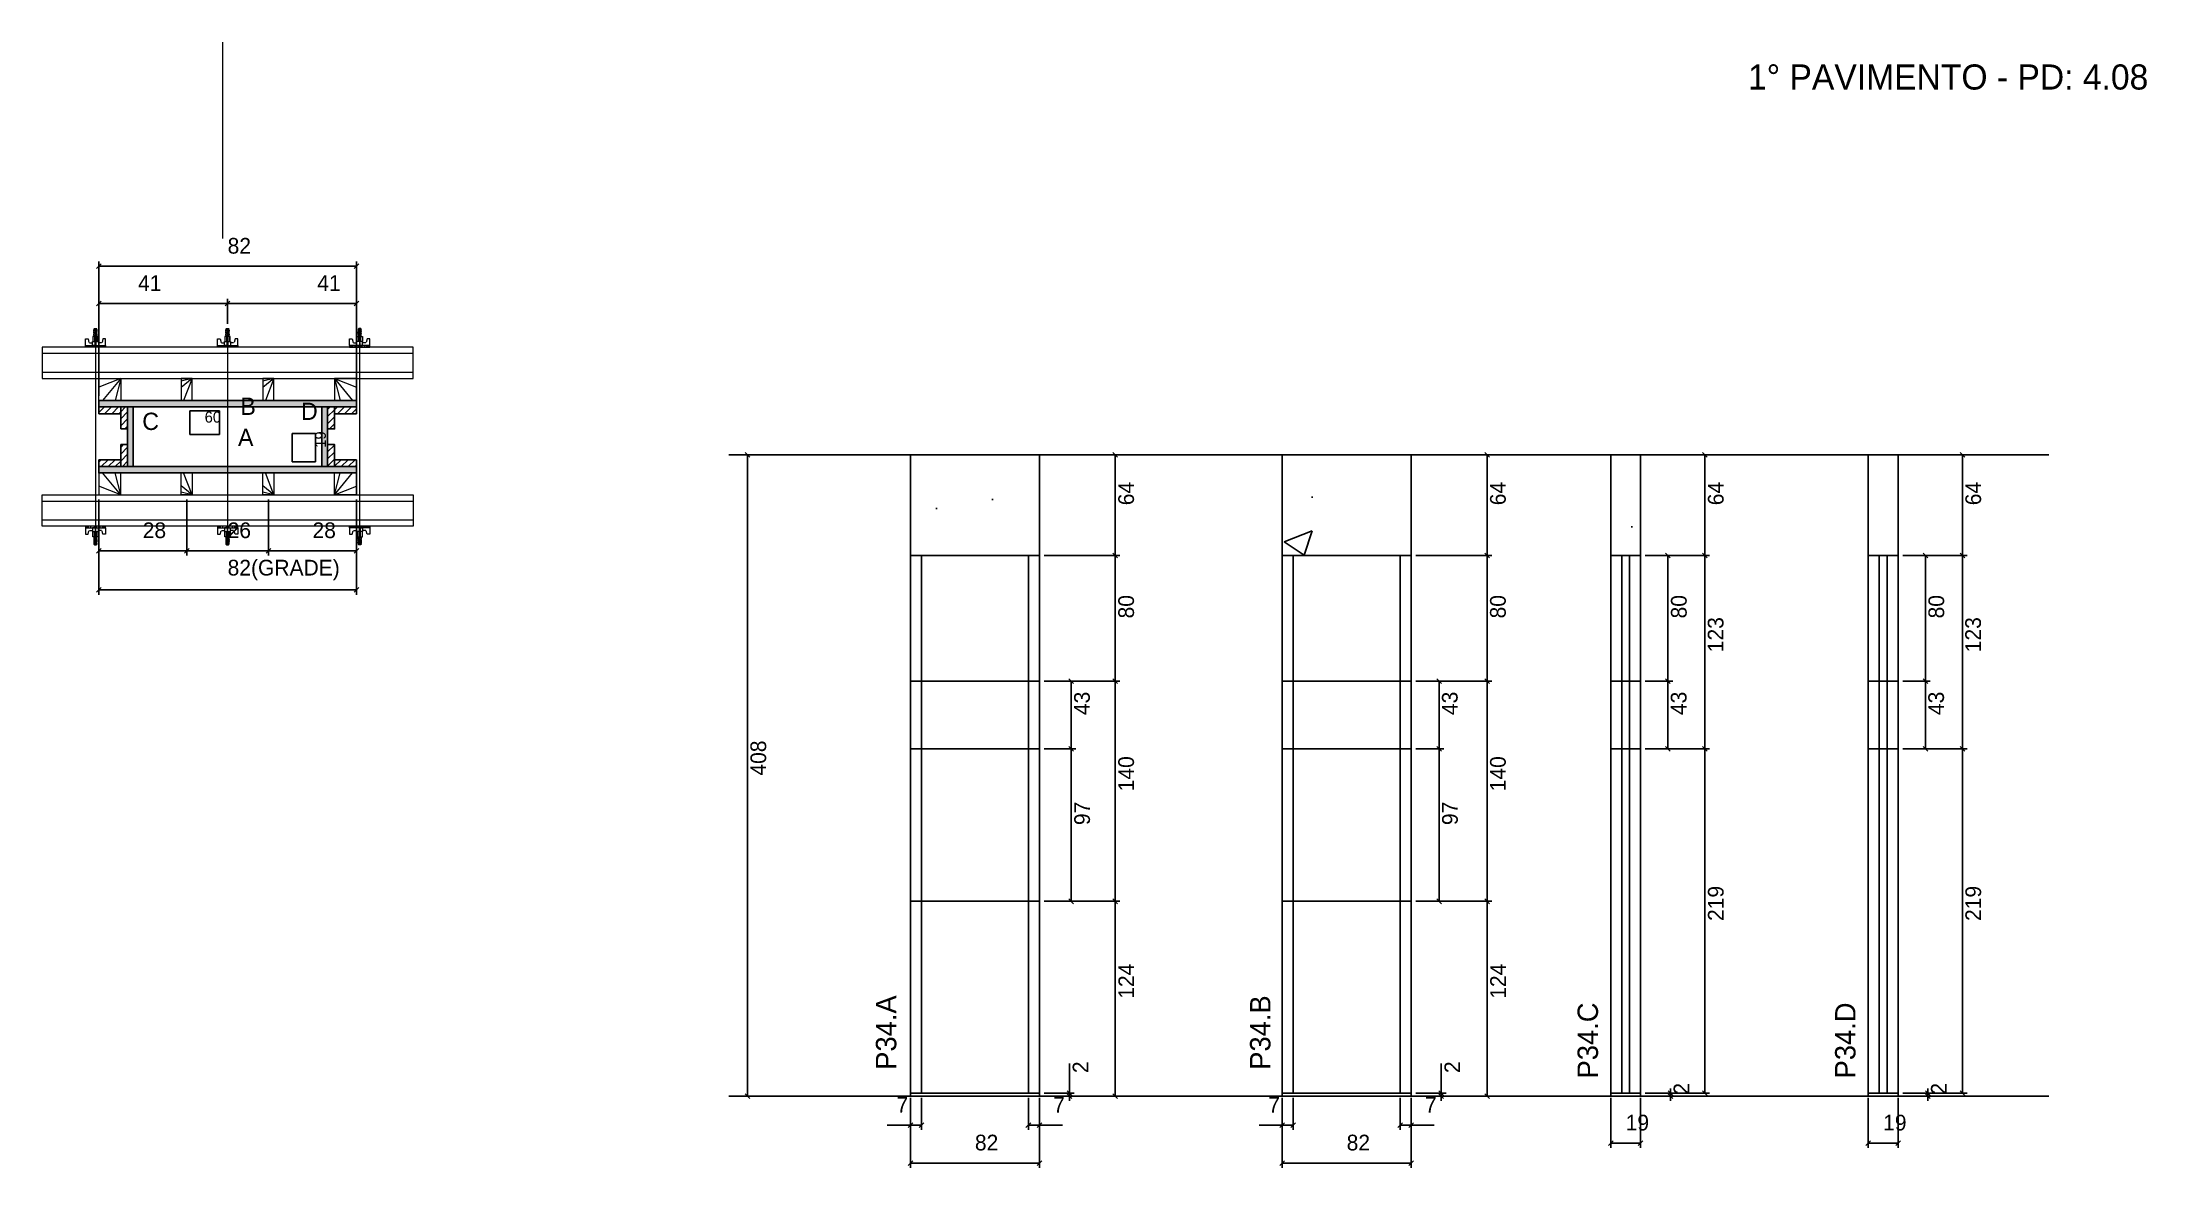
# Model space of a CAD drawing. Header units: metres. Extents: x 3122 to 4461, y 4020 to 4737.
import ezdxf

# ---------------------------------------------------------------- set-up
doc = ezdxf.new("R2010")
doc.units = ezdxf.units.M
for name, color, linetype in [('CHAPA', 7, 'Continuous'), ('COTA', 7, 'Continuous'), ('Hachura', 7, 'Continuous'), ('Madeira', 7, 'Continuous'), ('NOMENCLATURA', 7, 'Continuous'), ('Nível', 7, 'Continuous'), ('Painéis', 7, 'Continuous'), ('Perfil Metálico', 7, 'Continuous'), ('SARR_2.2x7', 7, 'Continuous'), ('SARRAFO', 7, 'Continuous'), ('Texto Seção', 7, 'Continuous'), ('TEXTO_GERAL', 7, 'Continuous')]:
    doc.layers.add(name, color=color, linetype=linetype)

msp = doc.modelspace()

# ---------------------------------------------------------------- hatches: boundary and pattern name
at = {"layer": 'COTA'}
h = msp.add_hatch(dxfattribs=at)
h.set_pattern_fill('AR-CONC')
h.paths.add_polyline_path([(3756.6, 4409.8), (3756.6, 4473.8), (3674.6, 4473.8), (3674.6, 4409.8), (3756.6, 4409.8)])
h = msp.add_hatch(dxfattribs=at)
h.set_pattern_fill('AR-CONC')
h.paths.add_polyline_path([(3911.1, 4473.8), (3911.1, 4409.8), (3993.1, 4409.8), (3993.1, 4473.8), (3911.1, 4473.8)])
h = msp.add_hatch(dxfattribs=at)
h.set_pattern_fill('AR-CONC')
h.paths.add_polyline_path([(4139.1, 4409.8), (4139.1, 4473.8), (4120.1, 4473.8), (4120.1, 4409.8), (4139.1, 4409.8)])
h = msp.add_hatch(dxfattribs=at)
h.set_pattern_fill('AR-CONC')
h.paths.add_polyline_path([(4302.9, 4409.8), (4302.9, 4473.8), (4283.9, 4473.8), (4283.9, 4409.8), (4302.9, 4409.8)])
at = {"layer": 'Hachura'}
h = msp.add_hatch(color=7, dxfattribs=at)
h.dxf.hatch_style = 1
h.paths.add_polyline_path([(3158.2, 4504.4), (3158.2, 4508.4), (3322.2, 4508.4), (3322.2, 4504.4), (3158.2, 4504.4)])
h = msp.add_hatch(color=7, dxfattribs=at)
h.dxf.hatch_style = 1
h.paths.add_polyline_path([(3158.2, 4504.4), (3158.2, 4508.4), (3322.2, 4508.4), (3322.2, 4504.4), (3158.2, 4504.4)])
h = msp.add_hatch(dxfattribs=at)
h.set_pattern_fill('ANSI31')
h.paths.add_polyline_path([(3172.2, 4504.4), (3172.2, 4500), (3158.2, 4500), (3158.2, 4504.4), (3172.2, 4504.4)])
h = msp.add_hatch(dxfattribs=at)
h.set_pattern_fill('ANSI31')
h.paths.add_polyline_path([(3176.6, 4504.4), (3172.2, 4504.4), (3172.2, 4490.4), (3176.6, 4490.4), (3176.6, 4504.4)])
h = msp.add_hatch(color=7, dxfattribs=at)
h.dxf.hatch_style = 1
h.paths.add_polyline_path([(3180.2, 4504.4), (3176.6, 4504.4), (3176.6, 4466.4), (3180.2, 4466.4), (3180.2, 4504.4)])
h = msp.add_hatch(color=7, dxfattribs=at)
h.dxf.hatch_style = 1
h.paths.add_polyline_path([(3180.2, 4504.4), (3176.6, 4504.4), (3176.6, 4466.4), (3180.2, 4466.4), (3180.2, 4504.4)])
h = msp.add_hatch(color=7, dxfattribs=at)
h.dxf.hatch_style = 1
h.paths.add_polyline_path([(3303.8, 4504.4), (3300.2, 4504.4), (3300.2, 4466.4), (3303.8, 4466.4), (3303.8, 4504.4)])
h = msp.add_hatch(color=7, dxfattribs=at)
h.dxf.hatch_style = 1
h.paths.add_polyline_path([(3303.8, 4504.4), (3300.2, 4504.4), (3300.2, 4466.4), (3303.8, 4466.4), (3303.8, 4504.4)])
h = msp.add_hatch(dxfattribs=at)
h.set_pattern_fill('ANSI31')
h.paths.add_polyline_path([(3308.2, 4504.4), (3303.8, 4504.4), (3303.8, 4490.4), (3308.2, 4490.4), (3308.2, 4504.4)])
h = msp.add_hatch(dxfattribs=at)
h.set_pattern_fill('ANSI31')
h.paths.add_polyline_path([(3308.2, 4504.4), (3308.2, 4500), (3322.2, 4500), (3322.2, 4504.4), (3308.2, 4504.4)])
h = msp.add_hatch(dxfattribs=at)
h.set_pattern_fill('ANSI31')
h.paths.add_polyline_path([(3176.6, 4466.4), (3172.2, 4466.4), (3172.2, 4480.4), (3176.6, 4480.4), (3176.6, 4466.4)])
h = msp.add_hatch(dxfattribs=at)
h.set_pattern_fill('ANSI31')
h.paths.add_polyline_path([(3308.2, 4466.4), (3303.8, 4466.4), (3303.8, 4480.4), (3308.2, 4480.4), (3308.2, 4466.4)])
h = msp.add_hatch(dxfattribs=at)
h.set_pattern_fill('ANSI31')
h.paths.add_polyline_path([(3172.2, 4466.4), (3172.2, 4470.8), (3158.2, 4470.8), (3158.2, 4466.4), (3172.2, 4466.4)])
h = msp.add_hatch(color=7, dxfattribs=at)
h.dxf.hatch_style = 1
h.paths.add_polyline_path([(3158.2, 4466.4), (3158.2, 4462.4), (3322.2, 4462.4), (3322.2, 4466.4), (3158.2, 4466.4)])
h = msp.add_hatch(color=7, dxfattribs=at)
h.dxf.hatch_style = 1
h.paths.add_polyline_path([(3158.2, 4466.4), (3158.2, 4462.4), (3322.2, 4462.4), (3322.2, 4466.4), (3158.2, 4466.4)])
h = msp.add_hatch(dxfattribs=at)
h.set_pattern_fill('ANSI31')
h.paths.add_polyline_path([(3308.2, 4466.4), (3308.2, 4470.8), (3322.2, 4470.8), (3322.2, 4466.4), (3308.2, 4466.4)])

# ---------------------------------------------------------------- linework, layer by layer
at = {"layer": 'CHAPA', "color": 1, "lineweight": 25}
for points in [[(3158.2, 4504.4), (3158.2, 4508.4), (3322.2, 4508.4), (3322.2, 4504.4)], [(3158.2, 4504.4), (3158.2, 4508.4), (3322.2, 4508.4), (3322.2, 4504.4)], [(3180.2, 4504.4), (3176.6, 4504.4), (3176.6, 4466.4), (3180.2, 4466.4)], [(3180.2, 4504.4), (3176.6, 4504.4), (3176.6, 4466.4), (3180.2, 4466.4)], [(3303.8, 4504.4), (3300.2, 4504.4), (3300.2, 4466.4), (3303.8, 4466.4)], [(3303.8, 4504.4), (3300.2, 4504.4), (3300.2, 4466.4), (3303.8, 4466.4)], [(3158.2, 4466.4), (3158.2, 4462.4), (3322.2, 4462.4), (3322.2, 4466.4)], [(3158.2, 4466.4), (3158.2, 4462.4), (3322.2, 4462.4), (3322.2, 4466.4)]]:
    msp.add_lwpolyline(points, close=True, dxfattribs=at)
at = {"layer": 'COTA', "color": 0, "lineweight": 25}
for p, q in [((3159.7, 4595.4), (3156.7, 4592.4)), ((3320.7, 4592.4), (3323.7, 4595.4)), ((3159.7, 4571.7), (3156.7, 4568.7)), ((3241.7, 4571.7), (3238.7, 4568.7)), ((3238.7, 4568.7), (3241.7, 4571.7)), ((3320.7, 4568.7), (3323.7, 4571.7)), ((3572.5, 4472.3), (3569.5, 4475.3)), ((3806.4, 4472.3), (3803.4, 4475.3)), ((4042.9, 4472.3), (4039.9, 4475.3)), ((4181.5, 4472.3), (4178.5, 4475.3)), ((4345.3, 4472.3), (4342.3, 4475.3)), ((3159.7, 4414.3), (3156.7, 4411.3)), ((3212.7, 4411.3), (3215.7, 4414.3)), ((3215.7, 4414.3), (3212.7, 4411.3)), ((3264.7, 4411.3), (3267.7, 4414.3)), ((3267.7, 4414.3), (3264.7, 4411.3)), ((3320.7, 4411.3), (3323.7, 4414.3)), ((3806.4, 4408.3), (3803.4, 4411.3)), ((3803.4, 4411.3), (3806.4, 4408.3)), ((4042.9, 4408.3), (4039.9, 4411.3)), ((4039.9, 4411.3), (4042.9, 4408.3)), ((4158, 4408.3), (4155, 4411.3)), ((4181.5, 4408.3), (4178.5, 4411.3)), ((4178.5, 4411.3), (4181.5, 4408.3)), ((4321.8, 4408.3), (4318.8, 4411.3)), ((4345.3, 4408.3), (4342.3, 4411.3)), ((4342.3, 4411.3), (4345.3, 4408.3)), ((3159.7, 4389.4), (3156.7, 4386.4)), ((3320.7, 4386.4), (3323.7, 4389.4)), ((3778.4, 4328.3), (3775.4, 4331.3)), ((3803.4, 4331.3), (3806.4, 4328.3)), ((3806.4, 4328.3), (3803.4, 4331.3)), ((4012.4, 4328.3), (4009.4, 4331.3)), ((4039.9, 4331.3), (4042.9, 4328.3)), ((4042.9, 4328.3), (4039.9, 4331.3)), ((4155, 4331.3), (4158, 4328.3)), ((4158, 4328.3), (4155, 4331.3)), ((4318.8, 4331.3), (4321.8, 4328.3)), ((4321.8, 4328.3), (4318.8, 4331.3)), ((3775.4, 4288.3), (3778.4, 4285.3)), ((3778.4, 4285.3), (3775.4, 4288.3)), ((4009.4, 4288.3), (4012.4, 4285.3)), ((4012.4, 4285.3), (4009.4, 4288.3)), ((4155, 4288.3), (4158, 4285.3)), ((4181.5, 4285.3), (4178.5, 4288.3)), ((4178.5, 4288.3), (4181.5, 4285.3)), ((4318.8, 4288.3), (4321.8, 4285.3)), ((4345.3, 4285.3), (4342.3, 4288.3)), ((4342.3, 4288.3), (4345.3, 4285.3)), ((3775.4, 4191.3), (3778.4, 4188.3)), ((3806.4, 4188.3), (3803.4, 4191.3)), ((3803.4, 4191.3), (3806.4, 4188.3)), ((4009.4, 4191.3), (4012.4, 4188.3)), ((4042.9, 4188.3), (4039.9, 4191.3)), ((4039.9, 4191.3), (4042.9, 4188.3)), ((3569.5, 4067.3), (3572.5, 4064.3)), ((3774.3, 4069.3), (3777.3, 4066.3)), ((3777.3, 4064.3), (3774.3, 4067.3)), ((3803.4, 4067.3), (3806.4, 4064.3)), ((4010.8, 4069.3), (4013.8, 4066.3)), ((4013.8, 4064.3), (4010.8, 4067.3)), ((4039.9, 4067.3), (4042.9, 4064.3)), ((4156.6, 4069.3), (4159.6, 4066.3)), ((4159.6, 4064.3), (4156.6, 4067.3)), ((4178.5, 4069.3), (4181.5, 4066.3)), ((4320.3, 4069.3), (4323.3, 4066.3)), ((4323.3, 4064.3), (4320.3, 4067.3)), ((4342.3, 4069.3), (4345.3, 4066.3)), ((3676.1, 4048.8), (3673.1, 4045.8)), ((3680.1, 4045.8), (3683.1, 4048.8)), ((3751.1, 4048.8), (3748.1, 4045.8)), ((3755.1, 4045.8), (3758.1, 4048.8)), ((3912.6, 4048.8), (3909.6, 4045.8)), ((3916.6, 4045.8), (3919.6, 4048.8)), ((3987.6, 4048.8), (3984.6, 4045.8)), ((3991.6, 4045.8), (3994.6, 4048.8)), ((4121.6, 4037.4), (4118.6, 4034.4)), ((4137.6, 4034.4), (4140.6, 4037.4)), ((4285.4, 4037.4), (4282.4, 4034.4)), ((4301.4, 4034.4), (4304.4, 4037.4)), ((3676.1, 4024.7), (3673.1, 4021.7)), ((3755.1, 4021.7), (3758.1, 4024.7)), ((3912.6, 4024.7), (3909.6, 4021.7)), ((3991.6, 4021.7), (3994.6, 4024.7))]:
    msp.add_line(p, q, dxfattribs=at)
at = {"layer": 'COTA', "color": 241, "lineweight": 25}
for p, q in [((3158.2, 4511.4), (3158.2, 4596.9)), ((3322.2, 4593.9), (3158.2, 4593.9)), ((3322.2, 4511.4), (3322.2, 4596.9)), ((3158.2, 4545.4), (3158.2, 4573.2)), ((3158.2, 4570.2), (3240.2, 4570.2)), ((3240.2, 4557.2), (3240.2, 4573.2)), ((3240.2, 4557.2), (3240.2, 4573.2)), ((3322.2, 4570.2), (3240.2, 4570.2)), ((3322.2, 4545.4), (3322.2, 4573.2)), ((3756.6, 4473.8), (3674.6, 4473.8)), ((3674.6, 4409.8), (3674.6, 4473.8)), ((3756.6, 4409.8), (3756.6, 4473.8)), ((3993.1, 4473.8), (3911.1, 4473.8)), ((3911.1, 4409.8), (3911.1, 4473.8)), ((3993.1, 4409.8), (3993.1, 4473.8)), ((3158.2, 4445.4), (3158.2, 4384.9)), ((3158.2, 4445.4), (3158.2, 4409.8)), ((3214.2, 4445.4), (3214.2, 4409.8)), ((3214.2, 4445.4), (3214.2, 4409.8)), ((3266.2, 4445.4), (3266.2, 4409.8)), ((3266.2, 4445.4), (3266.2, 4409.8)), ((3322.2, 4445.4), (3322.2, 4384.9)), ((3322.2, 4445.4), (3322.2, 4409.8)), ((3158.2, 4412.8), (3214.2, 4412.8)), ((3214.2, 4412.8), (3266.2, 4412.8)), ((3266.2, 4412.8), (3322.2, 4412.8)), ((3322.2, 4387.9), (3158.2, 4387.9))]:
    msp.add_line(p, q, dxfattribs=at)
at = {"layer": 'COTA', "color": 180, "lineweight": 25}
for p, q in [((3235.1, 4501.9), (3216.1, 4501.9)), ((3216.1, 4501.9), (3216.1, 4486.9)), ((3235.1, 4486.9), (3235.1, 4501.9)), ((3216.1, 4486.9), (3235.1, 4486.9)), ((3296.2, 4487.4), (3281.2, 4487.4)), ((3281.2, 4487.4), (3281.2, 4469.4)), ((3296.2, 4469.4), (3296.2, 4487.4)), ((3281.2, 4469.4), (3296.2, 4469.4))]:
    msp.add_line(p, q, dxfattribs=at)
at = {"layer": 'COTA', "color": 4, "lineweight": 25}
for p, q in [((3562.1, 4473.8), (3574, 4473.8)), ((3571, 4065.8), (3571, 4473.8)), ((3759.6, 4473.8), (3807.9, 4473.8)), ((3804.9, 4409.8), (3804.9, 4473.8)), ((3996.1, 4473.8), (4044.4, 4473.8)), ((4041.4, 4409.8), (4041.4, 4473.8)), ((4142.1, 4473.8), (4183, 4473.8)), ((4180, 4409.8), (4180, 4473.8)), ((4305.9, 4473.8), (4346.8, 4473.8)), ((4343.8, 4409.8), (4343.8, 4473.8)), ((3759.6, 4409.8), (3807.9, 4409.8)), ((3759.6, 4409.8), (3807.9, 4409.8)), ((3804.9, 4329.8), (3804.9, 4409.8)), ((3996.1, 4409.8), (4044.4, 4409.8)), ((3996.1, 4409.8), (4044.4, 4409.8)), ((4041.4, 4329.8), (4041.4, 4409.8)), ((4142.1, 4409.8), (4159.5, 4409.8)), ((4142.1, 4409.8), (4183, 4409.8)), ((4142.1, 4409.8), (4183, 4409.8)), ((4156.5, 4409.8), (4156.5, 4329.8)), ((4180, 4286.8), (4180, 4409.8)), ((4305.9, 4409.8), (4323.3, 4409.8)), ((4305.9, 4409.8), (4346.8, 4409.8)), ((4305.9, 4409.8), (4346.8, 4409.8)), ((4320.3, 4409.8), (4320.3, 4329.8)), ((4343.8, 4286.8), (4343.8, 4409.8)), ((3759.6, 4329.8), (3779.9, 4329.8)), ((3759.6, 4329.8), (3807.9, 4329.8)), ((3759.6, 4329.8), (3807.9, 4329.8)), ((3776.9, 4286.8), (3776.9, 4329.8)), ((3804.9, 4329.8), (3804.9, 4189.8)), ((3996.1, 4329.8), (4013.9, 4329.8)), ((3996.1, 4329.8), (4044.4, 4329.8)), ((3996.1, 4329.8), (4044.4, 4329.8)), ((4010.9, 4286.8), (4010.9, 4329.8)), ((4041.4, 4329.8), (4041.4, 4189.8)), ((4142.1, 4329.8), (4159.5, 4329.8)), ((4142.1, 4329.8), (4159.5, 4329.8)), ((4156.5, 4329.8), (4156.5, 4286.8)), ((4305.9, 4329.8), (4323.3, 4329.8)), ((4305.9, 4329.8), (4323.3, 4329.8)), ((4320.3, 4329.8), (4320.3, 4286.8)), ((3759.6, 4286.8), (3779.9, 4286.8)), ((3759.6, 4286.8), (3779.9, 4286.8)), ((3776.9, 4189.8), (3776.9, 4286.8)), ((3996.1, 4286.8), (4013.9, 4286.8)), ((3996.1, 4286.8), (4013.9, 4286.8)), ((4010.9, 4189.8), (4010.9, 4286.8)), ((4142.1, 4286.8), (4159.5, 4286.8)), ((4142.1, 4286.8), (4183, 4286.8)), ((4142.1, 4286.8), (4183, 4286.8)), ((4180, 4286.8), (4180, 4067.8)), ((4305.9, 4286.8), (4323.3, 4286.8)), ((4305.9, 4286.8), (4346.8, 4286.8)), ((4305.9, 4286.8), (4346.8, 4286.8)), ((4343.8, 4286.8), (4343.8, 4067.8)), ((3759.6, 4189.8), (3807.9, 4189.8)), ((3759.6, 4189.8), (3779.9, 4189.8)), ((3759.6, 4189.8), (3807.9, 4189.8)), ((3804.9, 4065.8), (3804.9, 4189.8)), ((3996.1, 4189.8), (4044.4, 4189.8)), ((3996.1, 4189.8), (4013.9, 4189.8)), ((3996.1, 4189.8), (4044.4, 4189.8)), ((4041.4, 4065.8), (4041.4, 4189.8)), ((3775.8, 4067.8), (3775.8, 4086.6)), ((4012.3, 4067.8), (4012.3, 4086.6)), ((4158.1, 4067.8), (4158.1, 4070.8)), ((4321.8, 4067.8), (4321.8, 4070.8)), ((3562.1, 4065.8), (3574, 4065.8)), ((3674.6, 4064.8), (3674.6, 4020.2)), ((3674.6, 4062.8), (3674.6, 4044.3)), ((3681.6, 4064.8), (3681.6, 4044.3)), ((3749.6, 4064.8), (3749.6, 4044.3)), ((3756.6, 4064.8), (3756.6, 4020.2)), ((3756.6, 4062.8), (3756.6, 4044.3)), ((3759.6, 4067.8), (3778.8, 4067.8)), ((3759.6, 4065.8), (3778.8, 4065.8)), ((3759.6, 4065.8), (3807.9, 4065.8)), ((3775.8, 4065.8), (3775.8, 4067.8)), ((3775.8, 4065.8), (3775.8, 4062.8)), ((3911.1, 4064.8), (3911.1, 4020.2)), ((3911.1, 4062.8), (3911.1, 4044.3)), ((3918.1, 4064.8), (3918.1, 4044.3)), ((3986.1, 4064.8), (3986.1, 4044.3)), ((3993.1, 4064.8), (3993.1, 4020.2)), ((3993.1, 4062.8), (3993.1, 4044.3)), ((3996.1, 4067.8), (4015.3, 4067.8)), ((3996.1, 4065.8), (4015.3, 4065.8)), ((3996.1, 4065.8), (4044.4, 4065.8)), ((4012.3, 4065.8), (4012.3, 4067.8)), ((4012.3, 4065.8), (4012.3, 4062.8)), ((4120.1, 4064.8), (4120.1, 4032.9)), ((4139.1, 4064.8), (4139.1, 4032.9)), ((4142.1, 4067.8), (4161.1, 4067.8)), ((4142.1, 4067.8), (4183, 4067.8)), ((4142.1, 4065.8), (4161.1, 4065.8)), ((4158.1, 4065.8), (4158.1, 4067.8)), ((4158.1, 4065.8), (4158.1, 4062.8)), ((4283.9, 4064.8), (4283.9, 4032.9)), ((4302.9, 4064.8), (4302.9, 4032.9)), ((4305.9, 4067.8), (4324.8, 4067.8)), ((4305.9, 4067.8), (4346.8, 4067.8)), ((4305.9, 4065.8), (4324.8, 4065.8)), ((4321.8, 4065.8), (4321.8, 4067.8)), ((4321.8, 4065.8), (4321.8, 4062.8)), ((3674.6, 4047.3), (3659.8, 4047.3)), ((3681.6, 4047.3), (3674.6, 4047.3)), ((3749.6, 4047.3), (3756.6, 4047.3)), ((3756.6, 4047.3), (3771.3, 4047.3)), ((3911.1, 4047.3), (3896.4, 4047.3)), ((3918.1, 4047.3), (3911.1, 4047.3)), ((3986.1, 4047.3), (3993.1, 4047.3)), ((3993.1, 4047.3), (4007.8, 4047.3)), ((4120.1, 4035.9), (4139.1, 4035.9)), ((4283.9, 4035.9), (4302.9, 4035.9)), ((3756.6, 4023.2), (3674.6, 4023.2)), ((3993.1, 4023.2), (3911.1, 4023.2))]:
    msp.add_line(p, q, dxfattribs=at)
at = {"layer": 'COTA', "color": 241, "lineweight": 25}
for points in [[(4139.1, 4409.8), (4139.1, 4473.8), (4120.1, 4473.8), (4120.1, 4409.8)], [(4302.9, 4409.8), (4302.9, 4473.8), (4283.9, 4473.8), (4283.9, 4409.8)]]:
    msp.add_lwpolyline(points, dxfattribs=at)
at = {"layer": 'Hachura', "color": 0, "lineweight": 9}
for p, q in [((3157.2, 4552.2), (3155, 4553.3)), ((3155.1, 4553.9), (3155.5, 4554.2)), ((3155.1, 4553.6), (3155.1, 4553.9)), ((3157.1, 4553.9), (3155.1, 4553.9)), ((3155.1, 4553.6), (3157.1, 4552.6)), ((3155.1, 4553.6), (3157.1, 4552.6)), ((3155.1, 4553.5), (3157.2, 4552.4)), ((3155.1, 4552.4), (3155.1, 4553.1)), ((3157.1, 4552.1), (3155.1, 4553.1)), ((3155.5, 4554.2), (3156.7, 4554.2)), ((3157.1, 4553.3), (3155.8, 4553.9)), ((3157.2, 4553.4), (3156, 4553.9)), ((3156.6, 4553.9), (3157.2, 4553.6)), ((3157.1, 4553.9), (3156.7, 4554.2)), ((3156.8, 4553.9), (3157.1, 4553.8)), ((3157.1, 4553.3), (3157.1, 4552.6)), ((3241.2, 4552.2), (3239, 4553.3)), ((3239.1, 4553.9), (3239.5, 4554.2)), ((3239.1, 4553.6), (3239.1, 4553.9)), ((3241.1, 4553.9), (3239.1, 4553.9)), ((3239.1, 4553.6), (3241.1, 4552.6)), ((3239.1, 4553.6), (3241.1, 4552.6)), ((3239.1, 4553.5), (3241.2, 4552.4)), ((3239.1, 4552.4), (3239.1, 4553.1)), ((3241.1, 4552.1), (3239.1, 4553.1)), ((3239.5, 4554.2), (3240.7, 4554.2)), ((3241.1, 4553.3), (3239.8, 4553.9)), ((3241.2, 4553.4), (3240, 4553.9)), ((3240.6, 4553.9), (3241.2, 4553.6)), ((3241.1, 4553.9), (3240.7, 4554.2)), ((3240.8, 4553.9), (3241.1, 4553.8)), ((3241.1, 4553.3), (3241.1, 4552.6)), ((3323.8, 4553.9), (3323.1, 4553.6)), ((3325.3, 4553.5), (3323.1, 4552.4)), ((3323.2, 4553.4), (3324.3, 4553.9)), ((3323.2, 4552.2), (3325.3, 4553.3)), ((3323.3, 4553.9), (3323.6, 4554.2)), ((3323.5, 4553.9), (3323.3, 4553.8)), ((3323.3, 4553.3), (3324.6, 4553.9)), ((3323.3, 4553.9), (3325.2, 4553.9)), ((3325.2, 4553.6), (3323.3, 4552.6)), ((3325.2, 4553.6), (3323.3, 4552.6)), ((3323.3, 4553.3), (3323.3, 4552.6)), ((3323.3, 4552.1), (3325.2, 4553.1)), ((3324.9, 4554.2), (3323.6, 4554.2)), ((3325.2, 4553.9), (3324.9, 4554.2)), ((3325.2, 4553.6), (3325.2, 4553.9)), ((3325.2, 4552.4), (3325.2, 4553.1)), ((3149.7, 4542.4), (3149.7, 4547.6)), ((3149.7, 4547.6), (3151.4, 4547.6)), ((3149.7, 4543.4), (3162.6, 4543.4)), ((3149.7, 4543.4), (3154.9, 4543.4)), ((3162.6, 4542.4), (3149.7, 4542.4)), ((3149.9, 4543.4), (3149.9, 4542.4)), ((3150.1, 4543.4), (3150.1, 4542.4)), ((3150.4, 4543.4), (3150.4, 4542.4)), ((3150.9, 4543.4), (3150.9, 4542.4)), ((3151.4, 4547.6), (3152, 4545.4)), ((3151.7, 4543.4), (3151.7, 4542.4)), ((3152.3, 4545.2), (3154.2, 4545.2)), ((3153.1, 4543.4), (3153.1, 4542.4)), ((3161.7, 4542.4), (3153.9, 4542.4)), ((3154.2, 4545.9), (3158.1, 4545.9)), ((3154.2, 4543.4), (3154.2, 4545.9)), ((3156.2, 4543.4), (3154.2, 4543.4)), ((3157.8, 4549.2), (3154.5, 4549.2)), ((3154.5, 4549.2), (3154.5, 4545.9)), ((3157.8, 4549.1), (3154.5, 4549.1)), ((3154.9, 4543.4), (3155.5, 4543.4)), ((3157.2, 4551), (3155, 4552.1)), ((3157.2, 4549.9), (3155, 4550.9)), ((3156.3, 4549.2), (3155, 4549.8)), ((3155.1, 4552.4), (3157.1, 4551.5)), ((3155.1, 4552.4), (3157.2, 4551.3)), ((3155.1, 4551.3), (3155.1, 4551.9)), ((3157.1, 4551), (3155.1, 4551.9)), ((3155.1, 4551.7), (3155.1, 4551.9)), ((3155.1, 4551.3), (3157.1, 4550.3)), ((3155.1, 4551.2), (3157.2, 4550.1)), ((3155.1, 4550.1), (3155.1, 4550.8)), ((3157.1, 4549.8), (3155.1, 4550.8)), ((3155.1, 4550.1), (3157.1, 4549.2)), ((3156, 4549.2), (3155.1, 4549.6)), ((3155.1, 4549.2), (3155.1, 4549.6)), ((3155.2, 4543), (3155.2, 4543.2)), ((3155.2, 4542.6), (3155.2, 4543)), ((3155.5, 4549.2), (3155.5, 4545.9)), ((3155.9, 4543.4), (3155.9, 4545.3)), ((3156.2, 4543.4), (3156.2, 4542.4)), ((3156.4, 4545.3), (3156.4, 4543.4)), ((3157.1, 4551.5), (3157.1, 4552.1)), ((3157.1, 4550.7), (3157.1, 4551)), ((3157.1, 4550.7), (3157.1, 4550.3)), ((3157.1, 4549.8), (3157.1, 4549.2)), ((3157.1, 4549.2), (3157.1, 4545.9)), ((3157.1, 4543.2), (3157.1, 4542.8)), ((3157.8, 4545.9), (3157.8, 4549.2)), ((3158.1, 4545.9), (3157.8, 4545.9)), ((3158.1, 4545.9), (3157.8, 4545.9)), ((3158.1, 4545.9), (3158.1, 4543.4)), ((3160, 4545.2), (3158.1, 4545.2)), ((3159.2, 4543.4), (3159.2, 4542.4)), ((3160.9, 4547.6), (3160.4, 4545.4)), ((3160.6, 4543.4), (3160.6, 4542.4)), ((3162.6, 4547.6), (3160.9, 4547.6)), ((3161.5, 4543.4), (3161.5, 4542.4)), ((3161.9, 4543.4), (3161.9, 4542.4)), ((3162.3, 4543.4), (3162.3, 4542.4)), ((3162.5, 4543.4), (3162.5, 4542.4)), ((3162.6, 4543.4), (3162.6, 4547.6)), ((3162.6, 4543.4), (3162.6, 4542.4)), ((3233.7, 4542.4), (3233.7, 4547.6)), ((3233.7, 4547.6), (3235.4, 4547.6)), ((3233.7, 4543.4), (3246.6, 4543.4)), ((3233.7, 4543.4), (3238.9, 4543.4)), ((3246.6, 4542.4), (3233.7, 4542.4)), ((3233.9, 4543.4), (3233.9, 4542.4)), ((3234.1, 4543.4), (3234.1, 4542.4)), ((3234.4, 4543.4), (3234.4, 4542.4)), ((3234.9, 4543.4), (3234.9, 4542.4)), ((3235.4, 4547.6), (3236, 4545.4)), ((3235.7, 4543.4), (3235.7, 4542.4)), ((3236.3, 4545.2), (3238.2, 4545.2)), ((3237.1, 4543.4), (3237.1, 4542.4)), ((3245.7, 4542.4), (3237.9, 4542.4)), ((3238.2, 4545.9), (3242.1, 4545.9)), ((3238.2, 4543.4), (3238.2, 4545.9)), ((3240.2, 4543.4), (3238.2, 4543.4)), ((3241.8, 4549.2), (3238.5, 4549.2)), ((3238.5, 4549.2), (3238.5, 4545.9)), ((3241.8, 4549.1), (3238.5, 4549.1)), ((3238.9, 4543.4), (3239.5, 4543.4)), ((3241.2, 4551), (3239, 4552.1)), ((3241.2, 4549.9), (3239, 4550.9)), ((3240.3, 4549.2), (3239, 4549.8)), ((3239.1, 4552.4), (3241.1, 4551.5)), ((3239.1, 4552.4), (3241.2, 4551.3)), ((3239.1, 4551.3), (3239.1, 4551.9)), ((3241.1, 4551), (3239.1, 4551.9)), ((3239.1, 4551.7), (3239.1, 4551.9)), ((3239.1, 4551.3), (3241.1, 4550.3)), ((3239.1, 4551.2), (3241.2, 4550.1)), ((3239.1, 4550.1), (3239.1, 4550.8)), ((3241.1, 4549.8), (3239.1, 4550.8)), ((3239.1, 4550.1), (3241.1, 4549.2)), ((3240, 4549.2), (3239.1, 4549.6)), ((3239.1, 4549.2), (3239.1, 4549.6)), ((3239.2, 4543), (3239.2, 4543.2)), ((3239.2, 4542.6), (3239.2, 4543)), ((3239.5, 4549.2), (3239.5, 4545.9)), ((3239.9, 4543.4), (3239.9, 4545.3)), ((3240.2, 4543.4), (3240.2, 4542.4)), ((3240.4, 4545.3), (3240.4, 4543.4)), ((3241.1, 4551.5), (3241.1, 4552.1)), ((3241.1, 4550.7), (3241.1, 4551)), ((3241.1, 4550.7), (3241.1, 4550.3)), ((3241.1, 4549.8), (3241.1, 4549.2)), ((3241.1, 4549.2), (3241.1, 4545.9)), ((3241.1, 4543.2), (3241.1, 4542.8)), ((3241.8, 4545.9), (3241.8, 4549.2)), ((3242.1, 4545.9), (3241.8, 4545.9)), ((3242.1, 4545.9), (3241.8, 4545.9)), ((3242.1, 4545.9), (3242.1, 4543.4)), ((3244, 4545.2), (3242.1, 4545.2)), ((3243.2, 4543.4), (3243.2, 4542.4)), ((3244.9, 4547.6), (3244.4, 4545.4)), ((3244.6, 4543.4), (3244.6, 4542.4)), ((3246.6, 4547.6), (3244.9, 4547.6)), ((3245.5, 4543.4), (3245.5, 4542.4)), ((3245.9, 4543.4), (3245.9, 4542.4)), ((3246.3, 4543.4), (3246.3, 4542.4)), ((3246.5, 4543.4), (3246.5, 4542.4)), ((3246.6, 4543.4), (3246.6, 4547.6)), ((3246.6, 4543.4), (3246.6, 4542.4)), ((3317.7, 4543.4), (3317.7, 4547.6)), ((3317.7, 4547.6), (3319.4, 4547.6)), ((3330.6, 4543.4), (3317.7, 4543.4)), ((3317.7, 4543.4), (3317.7, 4542.4)), ((3317.7, 4542.4), (3330.6, 4542.4)), ((3317.9, 4543.4), (3317.9, 4542.4)), ((3318.1, 4543.4), (3318.1, 4542.4)), ((3318.4, 4543.4), (3318.4, 4542.4)), ((3318.7, 4542.4), (3326.5, 4542.4)), ((3318.9, 4543.4), (3318.9, 4542.4)), ((3319.4, 4547.6), (3320, 4545.4)), ((3319.7, 4543.4), (3319.7, 4542.4)), ((3320.3, 4545.2), (3322.2, 4545.2)), ((3321.1, 4543.4), (3321.1, 4542.4)), ((3326.1, 4545.9), (3322.2, 4545.9)), ((3322.2, 4545.9), (3322.2, 4543.4)), ((3322.2, 4545.9), (3322.5, 4545.9)), ((3322.2, 4545.9), (3322.5, 4545.9)), ((3322.5, 4549.2), (3325.9, 4549.2)), ((3322.5, 4545.9), (3322.5, 4549.2)), ((3322.5, 4549.1), (3325.9, 4549.1)), ((3325.3, 4552.4), (3323.1, 4551.3)), ((3325.3, 4551.2), (3323.1, 4550.1)), ((3323.2, 4551), (3325.3, 4552.1)), ((3323.2, 4549.9), (3325.3, 4550.9)), ((3323.2, 4543.2), (3323.2, 4542.8)), ((3325.2, 4552.4), (3323.3, 4551.5)), ((3323.3, 4551.5), (3323.3, 4552.1)), ((3323.3, 4551), (3325.2, 4551.9)), ((3325.2, 4551.3), (3323.3, 4550.3)), ((3323.3, 4550.7), (3323.3, 4551)), ((3323.3, 4549.8), (3325.2, 4550.8)), ((3323.3, 4550.7), (3323.3, 4550.3)), ((3325.2, 4550.1), (3323.3, 4549.2)), ((3323.3, 4549.8), (3323.3, 4549.2)), ((3323.3, 4549.2), (3323.3, 4545.9)), ((3324, 4549.2), (3325.3, 4549.8)), ((3324, 4545.3), (3324, 4543.4)), ((3324.2, 4543.4), (3326.1, 4543.4)), ((3324.2, 4543.4), (3324.2, 4542.4)), ((3324.3, 4549.2), (3325.2, 4549.6)), ((3324.5, 4543.4), (3324.5, 4545.3)), ((3324.8, 4549.2), (3324.8, 4545.9)), ((3325.5, 4543.4), (3324.8, 4543.4)), ((3325.1, 4543), (3325.1, 4543.2)), ((3325.1, 4542.6), (3325.1, 4543)), ((3325.2, 4551.3), (3325.2, 4551.9)), ((3325.2, 4551.7), (3325.2, 4551.9)), ((3325.2, 4550.1), (3325.2, 4550.8)), ((3325.2, 4549.2), (3325.2, 4549.6)), ((3330.6, 4543.4), (3325.5, 4543.4)), ((3325.9, 4549.2), (3325.9, 4545.9)), ((3326.1, 4543.4), (3326.1, 4545.9)), ((3328.1, 4545.2), (3326.1, 4545.2)), ((3327.2, 4543.4), (3327.2, 4542.4)), ((3328.9, 4547.6), (3328.4, 4545.4)), ((3328.6, 4543.4), (3328.6, 4542.4)), ((3330.6, 4547.6), (3328.9, 4547.6)), ((3329.5, 4543.4), (3329.5, 4542.4)), ((3329.9, 4543.4), (3329.9, 4542.4)), ((3330.3, 4543.4), (3330.3, 4542.4)), ((3330.5, 4543.4), (3330.5, 4542.4)), ((3330.6, 4542.4), (3330.6, 4547.6)), ((3162.6, 4428.4), (3149.7, 4428.4)), ((3149.7, 4428.4), (3149.7, 4423.3)), ((3149.7, 4427.5), (3162.6, 4427.5)), ((3149.7, 4427.5), (3154.9, 4427.5)), ((3149.7, 4423.3), (3151.4, 4423.3)), ((3149.9, 4427.5), (3149.9, 4428.5)), ((3150.1, 4427.5), (3150.1, 4428.5)), ((3150.4, 4427.5), (3150.4, 4428.5)), ((3150.9, 4427.5), (3150.9, 4428.5)), ((3151.4, 4423.3), (3152, 4425.5)), ((3151.7, 4427.5), (3151.7, 4428.5)), ((3152.3, 4425.7), (3154.2, 4425.7)), ((3153.1, 4427.5), (3153.1, 4428.5)), ((3161.7, 4428.4), (3153.9, 4428.4)), ((3156.2, 4427.5), (3154.2, 4427.5)), ((3154.2, 4427.5), (3154.2, 4425)), ((3154.2, 4425), (3158.1, 4425)), ((3154.5, 4421.7), (3154.5, 4425)), ((3157.8, 4421.8), (3154.5, 4421.8)), ((3157.8, 4421.7), (3154.5, 4421.7)), ((3154.9, 4427.5), (3155.5, 4427.5)), ((3156.3, 4421.7), (3155, 4421.1)), ((3157.2, 4421), (3155, 4419.9)), ((3157.2, 4419.9), (3155, 4418.8)), ((3155.1, 4420.8), (3157.1, 4421.7)), ((3156, 4421.7), (3155.1, 4421.3)), ((3155.1, 4421.7), (3155.1, 4421.3)), ((3157.1, 4421.1), (3155.1, 4420.1)), ((3155.1, 4420.8), (3155.1, 4420.1)), ((3155.1, 4419.7), (3157.2, 4420.8)), ((3155.1, 4419.6), (3157.1, 4420.6)), ((3157.1, 4419.9), (3155.1, 4419)), ((3155.1, 4419.6), (3155.1, 4419)), ((3155.1, 4418.5), (3157.2, 4419.6)), ((3155.1, 4418.5), (3157.1, 4419.4)), ((3155.1, 4419.2), (3155.1, 4419)), ((3157.1, 4418.8), (3155.1, 4417.8)), ((3155.2, 4428.3), (3155.2, 4427.9)), ((3155.2, 4427.9), (3155.2, 4427.7)), ((3155.5, 4421.7), (3155.5, 4425)), ((3155.9, 4427.5), (3155.9, 4425.5)), ((3156.2, 4427.5), (3156.2, 4428.4)), ((3156.4, 4425.5), (3156.4, 4427.5)), ((3157.1, 4427.7), (3157.1, 4428.1)), ((3157.1, 4421.7), (3157.1, 4425)), ((3157.1, 4421.1), (3157.1, 4421.7)), ((3157.1, 4420.1), (3157.1, 4420.6)), ((3157.1, 4420.1), (3157.1, 4419.9)), ((3157.1, 4419.4), (3157.1, 4418.8)), ((3157.8, 4425), (3157.8, 4421.7)), ((3158.1, 4425), (3157.8, 4425)), ((3158.1, 4425), (3157.8, 4425)), ((3158.1, 4425), (3158.1, 4427.5)), ((3160, 4425.7), (3158.1, 4425.7)), ((3159.2, 4427.5), (3159.2, 4428.4)), ((3160.9, 4423.3), (3160.4, 4425.5)), ((3160.6, 4427.5), (3160.6, 4428.5)), ((3162.6, 4423.3), (3160.9, 4423.3)), ((3161.5, 4427.5), (3161.5, 4428.5)), ((3161.9, 4427.5), (3161.9, 4428.5)), ((3162.3, 4427.5), (3162.3, 4428.5)), ((3162.5, 4427.5), (3162.5, 4428.5)), ((3162.6, 4427.5), (3162.6, 4428.4)), ((3162.6, 4427.5), (3162.6, 4423.3)), ((3246.6, 4428.4), (3233.7, 4428.4)), ((3233.7, 4428.4), (3233.7, 4423.3)), ((3233.7, 4427.5), (3246.6, 4427.5)), ((3233.7, 4427.5), (3238.9, 4427.5)), ((3233.7, 4423.3), (3235.4, 4423.3)), ((3233.9, 4427.5), (3233.9, 4428.5)), ((3234.1, 4427.5), (3234.1, 4428.5)), ((3234.4, 4427.5), (3234.4, 4428.5)), ((3234.9, 4427.5), (3234.9, 4428.5)), ((3235.4, 4423.3), (3236, 4425.5)), ((3235.7, 4427.5), (3235.7, 4428.5)), ((3236.3, 4425.7), (3238.2, 4425.7)), ((3237.1, 4427.5), (3237.1, 4428.5)), ((3245.7, 4428.4), (3237.9, 4428.4)), ((3240.2, 4427.5), (3238.2, 4427.5)), ((3238.2, 4427.5), (3238.2, 4425)), ((3238.2, 4425), (3242.1, 4425)), ((3238.5, 4421.7), (3238.5, 4425)), ((3241.8, 4421.8), (3238.5, 4421.8)), ((3241.8, 4421.7), (3238.5, 4421.7)), ((3238.9, 4427.5), (3239.5, 4427.5)), ((3240.3, 4421.7), (3239, 4421.1)), ((3241.2, 4421), (3239, 4419.9)), ((3241.2, 4419.9), (3239, 4418.8)), ((3239.1, 4420.8), (3241.1, 4421.7)), ((3240, 4421.7), (3239.1, 4421.3)), ((3239.1, 4421.7), (3239.1, 4421.3)), ((3241.1, 4421.1), (3239.1, 4420.1)), ((3239.1, 4420.8), (3239.1, 4420.1)), ((3239.1, 4419.7), (3241.2, 4420.8)), ((3239.1, 4419.6), (3241.1, 4420.6)), ((3241.1, 4419.9), (3239.1, 4419)), ((3239.1, 4419.6), (3239.1, 4419)), ((3239.1, 4418.5), (3241.2, 4419.6)), ((3239.1, 4418.5), (3241.1, 4419.4)), ((3239.1, 4419.2), (3239.1, 4419)), ((3241.1, 4418.8), (3239.1, 4417.8)), ((3239.2, 4428.3), (3239.2, 4427.9)), ((3239.2, 4427.9), (3239.2, 4427.7)), ((3239.5, 4421.7), (3239.5, 4425)), ((3239.9, 4427.5), (3239.9, 4425.5)), ((3240.2, 4427.5), (3240.2, 4428.4)), ((3240.4, 4425.5), (3240.4, 4427.5)), ((3241.1, 4427.7), (3241.1, 4428.1)), ((3241.1, 4421.7), (3241.1, 4425)), ((3241.1, 4421.1), (3241.1, 4421.7)), ((3241.1, 4420.1), (3241.1, 4420.6)), ((3241.1, 4420.1), (3241.1, 4419.9)), ((3241.1, 4419.4), (3241.1, 4418.8)), ((3241.8, 4425), (3241.8, 4421.7)), ((3242.1, 4425), (3241.8, 4425)), ((3242.1, 4425), (3241.8, 4425)), ((3242.1, 4425), (3242.1, 4427.5)), ((3244, 4425.7), (3242.1, 4425.7)), ((3243.2, 4427.5), (3243.2, 4428.4)), ((3244.9, 4423.3), (3244.4, 4425.5)), ((3244.6, 4427.5), (3244.6, 4428.5)), ((3246.6, 4423.3), (3244.9, 4423.3)), ((3245.5, 4427.5), (3245.5, 4428.5)), ((3245.9, 4427.5), (3245.9, 4428.5)), ((3246.3, 4427.5), (3246.3, 4428.5)), ((3246.5, 4427.5), (3246.5, 4428.5)), ((3246.6, 4427.5), (3246.6, 4428.4)), ((3246.6, 4427.5), (3246.6, 4423.3)), ((3317.7, 4428.4), (3330.6, 4428.4)), ((3317.7, 4427.5), (3317.7, 4428.4)), ((3330.6, 4427.5), (3317.7, 4427.5)), ((3317.7, 4427.5), (3317.7, 4423.3)), ((3317.7, 4423.3), (3319.4, 4423.3)), ((3317.9, 4427.5), (3317.9, 4428.5)), ((3318.1, 4427.5), (3318.1, 4428.5)), ((3318.4, 4427.5), (3318.4, 4428.5)), ((3318.7, 4428.4), (3326.5, 4428.4)), ((3318.9, 4427.5), (3318.9, 4428.5)), ((3319.4, 4423.3), (3320, 4425.5)), ((3319.7, 4427.5), (3319.7, 4428.5)), ((3320.3, 4425.7), (3322.2, 4425.7)), ((3321.1, 4427.5), (3321.1, 4428.4)), ((3322.2, 4425), (3322.2, 4427.5)), ((3326.1, 4425), (3322.2, 4425)), ((3322.2, 4425), (3322.5, 4425)), ((3322.2, 4425), (3322.5, 4425)), ((3322.5, 4425), (3322.5, 4421.7)), ((3322.5, 4421.8), (3325.9, 4421.8)), ((3322.5, 4421.7), (3325.9, 4421.7)), ((3325.3, 4419.7), (3323.1, 4420.8)), ((3325.3, 4418.5), (3323.1, 4419.6)), ((3323.2, 4427.7), (3323.2, 4428.1)), ((3323.2, 4421), (3325.3, 4419.9)), ((3323.2, 4419.9), (3325.3, 4418.8)), ((3323.3, 4421.7), (3323.3, 4425)), ((3323.3, 4421.1), (3323.3, 4421.7)), ((3325.2, 4420.8), (3323.3, 4421.7)), ((3323.3, 4421.1), (3325.2, 4420.1)), ((3323.3, 4420.1), (3323.3, 4420.6)), ((3325.2, 4419.6), (3323.3, 4420.6)), ((3323.3, 4420.1), (3323.3, 4419.9)), ((3323.3, 4419.9), (3325.2, 4419)), ((3323.3, 4419.4), (3323.3, 4418.8)), ((3325.2, 4418.5), (3323.3, 4419.4)), ((3323.3, 4418.8), (3325.2, 4417.8)), ((3324, 4425.5), (3324, 4427.5)), ((3324, 4421.7), (3325.3, 4421.1)), ((3324.2, 4427.5), (3324.2, 4428.4)), ((3324.2, 4427.5), (3326.1, 4427.5)), ((3324.3, 4421.7), (3325.2, 4421.3)), ((3324.5, 4427.5), (3324.5, 4425.5)), ((3325.5, 4427.5), (3324.8, 4427.5)), ((3324.8, 4421.7), (3324.8, 4425)), ((3325.1, 4428.3), (3325.1, 4427.9)), ((3325.1, 4427.9), (3325.1, 4427.7)), ((3325.2, 4421.7), (3325.2, 4421.3)), ((3325.2, 4420.8), (3325.2, 4420.1)), ((3325.2, 4419.6), (3325.2, 4419)), ((3325.2, 4419.2), (3325.2, 4419)), ((3330.6, 4427.5), (3325.5, 4427.5)), ((3325.9, 4421.7), (3325.9, 4425)), ((3326.1, 4427.5), (3326.1, 4425)), ((3328.1, 4425.7), (3326.1, 4425.7)), ((3327.2, 4427.5), (3327.2, 4428.5)), ((3328.9, 4423.3), (3328.4, 4425.5)), ((3328.6, 4427.5), (3328.6, 4428.5)), ((3330.6, 4423.3), (3328.9, 4423.3)), ((3329.5, 4427.5), (3329.5, 4428.5)), ((3329.9, 4427.5), (3329.9, 4428.5)), ((3330.3, 4427.5), (3330.3, 4428.5)), ((3330.5, 4427.5), (3330.5, 4428.5)), ((3330.6, 4428.4), (3330.6, 4423.3)), ((3157.2, 4418.7), (3155, 4417.6)), ((3155.1, 4418.5), (3155.1, 4417.8)), ((3155.1, 4417.4), (3157.2, 4418.5)), ((3155.1, 4417.3), (3157.1, 4418.3)), ((3155.1, 4417.3), (3157.1, 4418.3)), ((3155.1, 4417.3), (3155.1, 4417)), ((3155.1, 4417), (3155.5, 4416.6)), ((3157.1, 4417), (3155.1, 4417)), ((3155.5, 4416.6), (3156.7, 4416.6)), ((3157.1, 4417.6), (3155.8, 4417)), ((3157.2, 4417.5), (3156, 4417)), ((3156.6, 4417), (3157.2, 4417.3)), ((3157.1, 4417), (3156.7, 4416.6)), ((3156.8, 4417), (3157.1, 4417.1)), ((3157.1, 4417.6), (3157.1, 4418.3)), ((3241.2, 4418.7), (3239, 4417.6)), ((3239.1, 4418.5), (3239.1, 4417.8)), ((3239.1, 4417.4), (3241.2, 4418.5)), ((3239.1, 4417.3), (3241.1, 4418.3)), ((3239.1, 4417.3), (3241.1, 4418.3)), ((3239.1, 4417.3), (3239.1, 4417)), ((3239.1, 4417), (3239.5, 4416.6)), ((3241.1, 4417), (3239.1, 4417)), ((3239.5, 4416.6), (3240.7, 4416.6)), ((3241.1, 4417.6), (3239.8, 4417)), ((3241.2, 4417.5), (3240, 4417)), ((3240.6, 4417), (3241.2, 4417.3)), ((3241.1, 4417), (3240.7, 4416.6)), ((3240.8, 4417), (3241.1, 4417.1)), ((3241.1, 4417.6), (3241.1, 4418.3)), ((3325.3, 4417.4), (3323.1, 4418.5)), ((3323.8, 4417), (3323.1, 4417.3)), ((3323.2, 4418.7), (3325.3, 4417.6)), ((3323.2, 4417.5), (3324.3, 4417)), ((3325.2, 4417.3), (3323.3, 4418.3)), ((3323.3, 4417.6), (3323.3, 4418.3)), ((3325.2, 4417.3), (3323.3, 4418.3)), ((3323.3, 4417.6), (3324.6, 4417)), ((3323.5, 4417), (3323.3, 4417.1)), ((3323.3, 4417), (3323.6, 4416.6)), ((3323.3, 4417), (3325.2, 4417)), ((3324.9, 4416.6), (3323.6, 4416.6)), ((3325.2, 4417), (3324.9, 4416.6)), ((3325.2, 4418.5), (3325.2, 4417.8)), ((3325.2, 4417.3), (3325.2, 4417))]:
    msp.add_line(p, q, dxfattribs=at)
at = {"layer": 'Hachura', "color": 251, "lineweight": 9}
for p, q in [((3156.2, 4553.2), (3156.2, 4421.4)), ((3240.2, 4553.2), (3240.2, 4421.4)), ((3324.2, 4553.2), (3324.2, 4421.4))]:
    msp.add_line(p, q, dxfattribs=at)
at = {"layer": 'Madeira', "color": 126, "lineweight": 18}
for p, q in [((3172.2, 4522.4), (3158.2, 4517)), ((3172.2, 4522.4), (3160.7, 4508.5)), ((3172.2, 4522.4), (3168.7, 4508.4)), ((3217.7, 4522.5), (3210.7, 4516.7)), ((3217.7, 4522.5), (3210.7, 4520.7)), ((3217.7, 4522.5), (3212.2, 4508.5)), ((3269.7, 4522.5), (3262.7, 4516.7)), ((3269.7, 4522.5), (3262.7, 4520.7)), ((3269.7, 4522.5), (3264.2, 4508.5)), ((3308.2, 4522.5), (3319.7, 4508.4)), ((3308.2, 4522.5), (3311.7, 4508.5)), ((3308.2, 4522.5), (3322.2, 4517)), ((3172.2, 4448.5), (3160.7, 4462.4)), ((3172.2, 4448.5), (3168.7, 4462.4)), ((3217.7, 4448.4), (3212.2, 4462.4)), ((3269.7, 4448.4), (3264.2, 4462.4)), ((3308.2, 4448.4), (3319.7, 4462.4)), ((3308.2, 4448.4), (3311.7, 4462.4)), ((3172.2, 4448.5), (3158.2, 4453.9)), ((3217.7, 4448.4), (3210.7, 4454.2)), ((3217.7, 4448.4), (3210.7, 4450.2)), ((3269.7, 4448.4), (3262.7, 4454.2)), ((3269.7, 4448.4), (3262.7, 4450.2)), ((3308.2, 4448.4), (3322.2, 4453.9))]:
    msp.add_line(p, q, dxfattribs=at)
for points in [[(3322.2, 4522.5), (3322.2, 4508.5), (3158.2, 4508.5), (3158.2, 4522.5)], [(3172.2, 4522.4), (3172.2, 4508.4), (3158.2, 4508.5), (3158.2, 4522.5)], [(3217.7, 4522.5), (3210.7, 4522.5), (3210.7, 4508.5), (3217.7, 4508.5)], [(3269.7, 4522.5), (3262.7, 4522.5), (3262.7, 4508.5), (3269.7, 4508.5)], [(3308.2, 4522.5), (3308.2, 4508.5), (3322.2, 4508.4), (3322.2, 4522.4)], [(3172.2, 4448.5), (3172.2, 4462.5), (3158.2, 4462.4), (3158.2, 4448.4)], [(3322.2, 4448.4), (3322.2, 4462.4), (3158.2, 4462.4), (3158.2, 4448.4)], [(3217.7, 4448.4), (3210.7, 4448.4), (3210.7, 4462.4), (3217.7, 4462.4)], [(3269.7, 4448.4), (3262.7, 4448.4), (3262.7, 4462.4), (3269.7, 4462.4)], [(3308.2, 4448.4), (3308.2, 4462.4), (3322.2, 4462.4), (3322.2, 4448.4)]]:
    msp.add_lwpolyline(points, close=True, dxfattribs=at)
at = {"layer": 'Nível', "color": 4, "lineweight": 25}
for p, q in [((3559.1, 4473.8), (4398.9, 4473.8)), ((3559.1, 4065.8), (4398.9, 4065.8))]:
    msp.add_line(p, q, dxfattribs=at)
at = {"layer": 'Painéis', "color": 200, "lineweight": 25}
for p, q in [((3756.6, 4409.8), (3674.6, 4409.8)), ((3674.6, 4409.8), (3674.6, 4065.8)), ((3756.6, 4065.8), (3756.6, 4409.8)), ((3993.1, 4409.8), (3911.1, 4409.8)), ((3911.1, 4409.8), (3911.1, 4065.8)), ((3993.1, 4065.8), (3993.1, 4409.8)), ((4120.1, 4409.8), (4120.1, 4067.8)), ((4139.1, 4067.8), (4139.1, 4409.8)), ((4283.9, 4409.8), (4283.9, 4067.8)), ((4302.9, 4067.8), (4302.9, 4409.8)), ((3756.6, 4329.8), (3674.6, 4329.8)), ((3993.1, 4329.8), (3911.1, 4329.8)), ((4139.1, 4329.8), (4120.1, 4329.8)), ((4302.9, 4329.8), (4283.9, 4329.8)), ((3756.6, 4286.8), (3674.6, 4286.8)), ((3993.1, 4286.8), (3911.1, 4286.8)), ((4139.1, 4286.8), (4120.1, 4286.8)), ((4302.9, 4286.8), (4283.9, 4286.8)), ((3756.6, 4189.8), (3674.6, 4189.8)), ((3993.1, 4189.8), (3911.1, 4189.8)), ((3674.6, 4067.8), (3756.6, 4067.8)), ((3911.1, 4067.8), (3993.1, 4067.8)), ((4120.1, 4067.8), (4139.1, 4067.8)), ((4283.9, 4067.8), (4302.9, 4067.8))]:
    msp.add_line(p, q, dxfattribs=at)
for points in [[(3300.2, 4466.4), (3300.2, 4504.4), (3180.2, 4504.4), (3180.2, 4466.4)], [(3756.6, 4067.8), (3674.6, 4067.8), (3674.6, 4065.8), (3756.6, 4065.8)], [(3993.1, 4067.8), (3911.1, 4067.8), (3911.1, 4065.8), (3993.1, 4065.8)], [(4120.1, 4067.8), (4139.1, 4067.8), (4139.1, 4065.8), (4120.1, 4065.8)], [(4283.9, 4067.8), (4302.9, 4067.8), (4302.9, 4065.8), (4283.9, 4065.8)]]:
    msp.add_lwpolyline(points, close=True, dxfattribs=at)
for points in [[(4139.1, 4409.8), (4139.1, 4409.8), (4120.1, 4409.8), (4120.1, 4409.8)], [(4302.9, 4409.8), (4302.9, 4409.8), (4283.9, 4409.8), (4283.9, 4409.8)]]:
    msp.add_lwpolyline(points, dxfattribs=at)
at = {"layer": 'Perfil Metálico', "color": 224, "lineweight": 18}
for points in [[(3122.2, 4542.4), (3122.2, 4522.4), (3358.2, 4522.4), (3358.2, 4542.4)], [(3358.2, 4526.4), (3358.2, 4538.4), (3122.2, 4538.4), (3122.2, 4526.4)], [(3122.2, 4428.4), (3122.2, 4448.4), (3358.2, 4448.4), (3358.2, 4428.4)], [(3358.2, 4444.4), (3358.2, 4432.4), (3122.2, 4432.4), (3122.2, 4444.4)]]:
    msp.add_lwpolyline(points, close=True, dxfattribs=at)
at = {"layer": 'SARR_2.2x7', "color": 40, "lineweight": 25}
for p, q in [((3681.6, 4329.8), (3681.6, 4409.8)), ((3749.6, 4329.8), (3749.6, 4409.8)), ((3918.1, 4329.8), (3918.1, 4409.8)), ((3986.1, 4329.8), (3986.1, 4409.8)), ((4127.1, 4409.8), (4127.1, 4286.8)), ((4132.1, 4409.8), (4132.1, 4286.8)), ((4290.9, 4409.8), (4290.9, 4286.8)), ((4295.9, 4409.8), (4295.9, 4286.8)), ((3681.6, 4189.8), (3681.6, 4329.8)), ((3749.6, 4189.8), (3749.6, 4329.8)), ((3918.1, 4189.8), (3918.1, 4329.8)), ((3986.1, 4189.8), (3986.1, 4329.8)), ((4127.1, 4286.8), (4127.1, 4067.8)), ((4132.1, 4286.8), (4132.1, 4067.8)), ((4290.9, 4286.8), (4290.9, 4067.8)), ((4295.9, 4286.8), (4295.9, 4067.8)), ((3681.6, 4067.8), (3681.6, 4189.8)), ((3749.6, 4067.8), (3749.6, 4189.8)), ((3918.1, 4067.8), (3918.1, 4189.8)), ((3986.1, 4067.8), (3986.1, 4189.8))]:
    msp.add_line(p, q, dxfattribs=at)
at = {"layer": 'SARRAFO', "color": 251, "lineweight": 25}
for points in [[(3158.2, 4500), (3172.2, 4500), (3172.2, 4504.4), (3158.2, 4504.4)], [(3172.2, 4490.4), (3172.2, 4504.4), (3176.6, 4504.4), (3176.6, 4490.4)], [(3303.8, 4490.4), (3303.8, 4504.4), (3308.2, 4504.4), (3308.2, 4490.4)], [(3322.2, 4500), (3308.2, 4500), (3308.2, 4504.4), (3322.2, 4504.4)], [(3172.2, 4480.4), (3172.2, 4466.4), (3176.6, 4466.4), (3176.6, 4480.4)], [(3303.8, 4480.4), (3303.8, 4466.4), (3308.2, 4466.4), (3308.2, 4480.4)], [(3158.2, 4470.8), (3172.2, 4470.8), (3172.2, 4466.4), (3158.2, 4466.4)], [(3322.2, 4470.8), (3308.2, 4470.8), (3308.2, 4466.4), (3322.2, 4466.4)]]:
    msp.add_lwpolyline(points, close=True, dxfattribs=at)
at = {"layer": 'Texto Seção', "color": 252, "lineweight": 15}
msp.add_line((3237.2, 4611.5), (3237.2, 4736.5), dxfattribs=at)

# ---------------------------------------------------------------- texts
at = {"layer": 'COTA', "color": 241, "lineweight": 25}
for s, p in [('82', (3240.2, 4601.9)), ('41', (3183.2, 4578.2)), ('41', (3297.2, 4578.2)), ('28', (3186.2, 4420.9)), ('26', (3240.2, 4420.9)), ('28', (3294.2, 4420.9)), ('82(GRADE)', (3240.2, 4397.1))]:
    msp.add_text(s, height=10, dxfattribs=at).set_placement(p)
at = {"layer": 'COTA', "color": 1, "lineweight": 25}
msp.add_text('60', height=7, dxfattribs=at).set_placement((3225.6, 4494.4))
msp.add_text('19', height=7, rotation=90, dxfattribs=at).set_placement((3302.7, 4478.4))
at = {"layer": 'COTA', "color": 240, "lineweight": 25}
for s, p in [('64', (3816.8, 4441.8)), ('64', (4053.3, 4441.8)), ('64', (4191.9, 4441.8)), ('64', (4355.7, 4441.8)), ('80', (3816.8, 4369.8)), ('80', (4053.3, 4369.8)), ('80', (4168.4, 4369.8)), ('80', (4332.2, 4369.8)), ('123', (4191.8, 4348.3)), ('123', (4355.6, 4348.3)), ('43', (3788.7, 4308.3)), ('43', (4022.7, 4308.3)), ('43', (4168.3, 4308.3)), ('43', (4332.1, 4308.3)), ('408', (3582.8, 4269.8)), ('140', (3816.8, 4259.8)), ('140', (4053.3, 4259.8)), ('97', (3788.8, 4238.3)), ('97', (4022.8, 4238.3)), ('219', (4191.9, 4177.3)), ('219', (4355.7, 4177.3)), ('124', (3816.9, 4127.8)), ('124', (4053.4, 4127.8)), ('2', (3787.8, 4080.5)), ('2', (4024.3, 4080.5)), ('2', (4170.1, 4066.8)), ('2', (4333.8, 4066.8))]:
    msp.add_text(s, height=10, rotation=90, dxfattribs=at).set_placement(p)
for s, p in [('7', (3665.7, 4055.3)), ('7', (3765.4, 4055.3)), ('7', (3902.2, 4055.3)), ('7', (4001.9, 4055.3)), ('19', (4129.6, 4044)), ('19', (4293.4, 4044)), ('82', (3715.6, 4031.3)), ('82', (3952.1, 4031.3))]:
    msp.add_text(s, height=10, dxfattribs=at).set_placement(p)
at = {"layer": 'NOMENCLATURA', "color": 2, "lineweight": 25}
msp.add_text('1° PAVIMENTO - PD: 4.08', height=16, dxfattribs=at).set_placement((4207.4, 4706.3))
at = {"layer": 'Texto Seção', "color": 7, "lineweight": 15}
for s, p in [('P34.A', (3665.6, 4082.6)), ('P34.B', (3903.6, 4082.6)), ('P34.C', (4112, 4077.1)), ('P34.D', (4275.8, 4077.1))]:
    msp.add_text(s, height=13, rotation=90, dxfattribs=at).set_placement(p)
at = {"layer": 'TEXTO_GERAL', "color": 7, "lineweight": 25}
for s, p in [('C', (3185.9, 4489.7)), ('B', (3248.3, 4499.3)), ('D', (3286.9, 4496.1)), ('A', (3246.8, 4479.5))]:
    msp.add_text(s, height=11, dxfattribs=at).set_placement(p)

doc.saveas('drawing.dxf')
